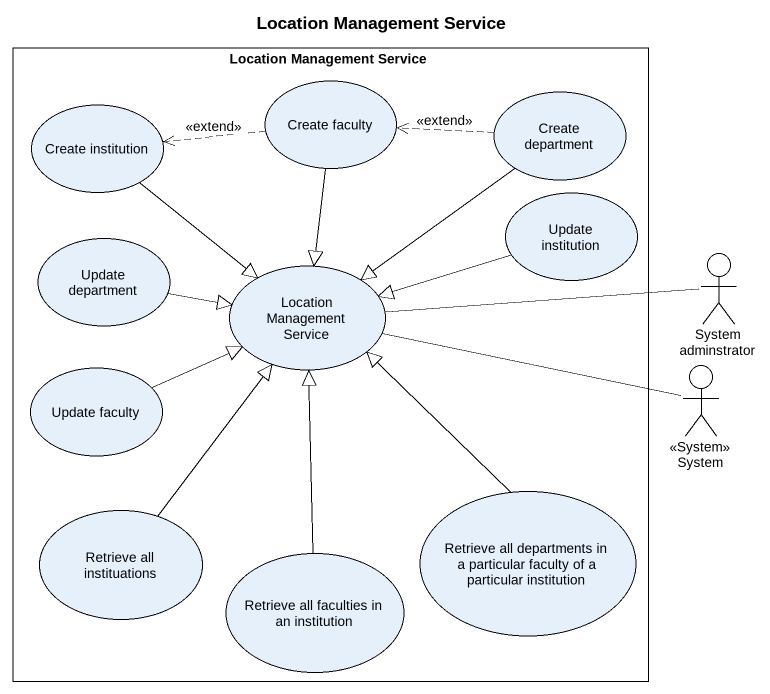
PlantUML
@startuml
title Location Management Service
rectangle "Location Management Service" as Location_Management_Service {
  usecase "Create institution" as Create_institution
  usecase "Create faculty" as Create_faculty
  usecase "Create department" as Create_department
  usecase "Update institution" as Update_institution
  usecase "Update department" as Update_department
  usecase "Location Management Service" as Location_Management_Service_2
  usecase "Update faculty" as Update_faculty
  usecase "Retrieve all instituations" as Retrieve_all_instituations
  usecase "Retrieve all departments in a particular faculty of a particular institution" as Retrieve_all_departments_in
  usecase "Retrieve all faculties in an institution" as Retrieve_all_faculties_in
}
actor "System adminstrator" as System_adminstrator
actor System <<System>>
Create_institution --|> Location_Management_Service_2
Create_faculty .left.> Create_institution : <<extend>>
Create_faculty --|> Location_Management_Service_2
Create_department .left.> Create_faculty : <<extend>>
Create_department --|> Location_Management_Service_2
Update_institution -left-|> Location_Management_Service_2
Update_department -right-|> Location_Management_Service_2
System_adminstrator -left- Location_Management_Service_2
Update_faculty -right-|> Location_Management_Service_2
System -left- Location_Management_Service_2
Retrieve_all_instituations -up-|> Location_Management_Service_2
Retrieve_all_departments_in -up-|> Location_Management_Service_2
Retrieve_all_faculties_in -up-|> Location_Management_Service_2
@enduml
